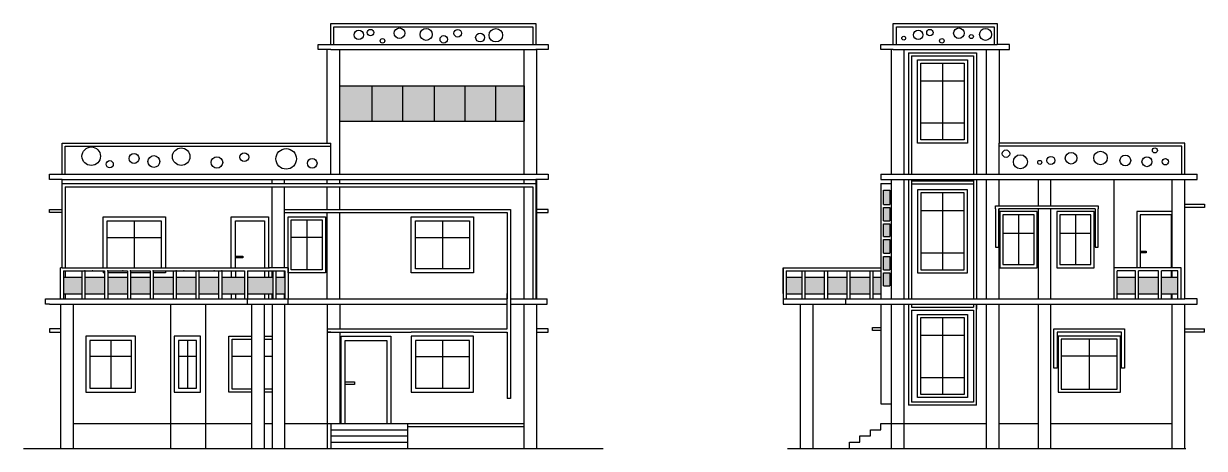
# Model space of a CAD drawing. Header units: millimetres. Extents: x -37331 to 3514287431, y -97281 to -32589.
# Drawn here: x -11512 to 16934, y -42814 to -32589 of the extents above; entities that cross this region are included whole.
import ezdxf

# ---------------------------------------------------------------- set-up
doc = ezdxf.new("R2010")
doc.units = ezdxf.units.MM
doc.header["$LTSCALE"] = 15
for name, color, linetype in [('chajja', 10, 'Continuous'), ('column', 2, 'Continuous'), ('doors', 130, 'Continuous'), ('STEPS', 30, 'Continuous'), ('WHITE', 7, 'Continuous'), ('window', 70, 'Continuous')]:
    doc.layers.add(name, color=color, linetype=linetype)

msp = doc.modelspace()

# ---------------------------------------------------------------- hatches: boundary and pattern name
at = {"layer": 'chajja', "transparency": 33554687}
h = msp.add_hatch(color=256, dxfattribs=at)
h.dxf.hatch_style = 1
h.set_gradient(color1=(0, 0, 255), rotation=51, one_color=1, tint=1, name='CYLINDER')
h.paths.add_polyline_path([(-3114.995, -34088.996), (-3896.828, -34088.996), (-3896.828, -34938.996), (-3114.995, -34938.996)])
h.paths.add_polyline_path([(-2374.842, -34088.996), (-3114.982, -34088.996), (-3114.982, -34938.996), (-2374.842, -34938.996)])
h.paths.add_polyline_path([(-1615.715, -34088.996), (-2374.842, -34088.996), (-2374.842, -34938.996), (-1615.715, -34938.996)])
h.paths.add_polyline_path([(-875.575, -34088.996), (-1615.715, -34088.996), (-1615.715, -34938.996), (-875.575, -34938.996)])
h.paths.add_polyline_path([(-135.435, -34088.996), (-875.575, -34088.996), (-875.575, -34938.996), (-135.435, -34938.996)])
h.paths.add_polyline_path([(548.534, -34088.996), (-135.435, -34088.996), (-135.435, -34938.996), (548.534, -34938.996)])
at = {"layer": 'WHITE', "true_color": 0xd19cc7, "transparency": 33554536}
h = msp.add_hatch(dxfattribs=at)
h.set_pattern_fill('ANGLE', color=9, scale=4.5)
h.set_pattern_definition([(0, (736.094, 75), (0, 31.4325), [22.86, -8.5725]), (90, (736.094, 75), (-31.4325, 2e-15), [22.86, -8.5725])])
h.paths.add_polyline_path([(9358.807, -36598.416), (9205.995, -36598.416), (9205.995, -36939.296), (9358.807, -36939.296)])
h.paths.add_polyline_path([(9205.995, -37336.934), (9358.807, -37336.934), (9358.807, -37014.296), (9205.995, -37014.296)])
h.paths.add_polyline_path([(9358.807, -37411.934), (9205.995, -37411.934), (9205.995, -37711.306), (9358.807, -37711.306)])
h.paths.add_polyline_path([(9358.807, -37786.306), (9205.995, -37786.306), (9205.995, -38116.793), (9358.807, -38116.793)])
h.paths.add_polyline_path([(9205.995, -38516.847), (9358.807, -38516.847), (9358.807, -38191.793), (9205.995, -38191.793)])
h.paths.add_polyline_path([(9205.995, -38899.197), (9358.807, -38899.197), (9358.807, -38591.847), (9205.995, -38591.847)])
at = {"layer": 'WHITE', "true_color": 0xd19cc7, "transparency": 33554595}
h = msp.add_hatch(dxfattribs=at)
h.set_pattern_fill('GOST_GLASS', color=9, scale=4.5)
h.paths.add_polyline_path([(-9560.578, -39091.07), (-9560.578, -38691.07), (-10034.953, -38691.07), (-10034.953, -39091.07)])
h.paths.add_polyline_path([(-10109.953, -39091.07), (-10109.953, -38691.07), (-10546.828, -38691.07), (-10546.828, -39091.07)])
h.paths.add_polyline_path([(-9011.203, -39091.07), (-9011.203, -38691.07), (-9485.578, -38691.07), (-9485.578, -39091.07)])
h.paths.add_polyline_path([(-8461.828, -38691.07), (-8936.203, -38691.07), (-8936.203, -39091.07), (-8461.828, -39091.07)])
h.paths.add_polyline_path([(-8386.828, -39091.07), (-7912.453, -39091.07), (-7912.453, -38691.07), (-8386.828, -38691.07)])
h.paths.add_polyline_path([(-7363.078, -39091.07), (-7363.078, -38691.07), (-7837.453, -38691.07), (-7837.453, -39091.07)])
h.paths.add_polyline_path([(-6813.703, -39091.07), (-6813.703, -38691.07), (-7288.078, -38691.07), (-7288.078, -39091.07)])
h.paths.add_polyline_path([(-6189.328, -38691.07), (-6738.703, -38691.07), (-6738.703, -39091.07), (-6189.328, -39091.07)])
h.paths.add_polyline_path([(-5508.604, -39091.07), (-5508.604, -38691.07), (-6114.328, -38691.07), (-6114.328, -39091.07)])
h.paths.add_polyline_path([(-5433.604, -39091.07), (-5216.581, -39091.07), (-5216.581, -38691.07), (-5433.604, -38691.07)])
at = {"layer": 'WHITE', "true_color": 0xd19cc7, "transparency": 33554518}
h = msp.add_hatch(dxfattribs=at)
h.set_pattern_fill('GOST_GLASS', color=9, scale=4.6)
h.set_pattern_definition([(45, (736.094, 75), (39.032294, 0), [23, -32.2]), (45, (745.852, 75), (39.032294, 0), [9.2, -46]), (45, (736.094, 84.758), (39.032294, 0), [9.2, -46])])
h.paths.add_polyline_path([(7241.902, -38691.066), (6861.902, -38691.066), (6861.902, -39091.066), (7241.902, -39091.066)])
h.paths.add_polyline_path([(7785.533, -39091.066), (7785.533, -38691.066), (7316.902, -38691.066), (7316.902, -39091.066)])
h.paths.add_polyline_path([(8324.555, -39091.066), (8324.555, -38691.066), (7860.533, -38691.066), (7860.533, -39091.066)])
h.paths.add_polyline_path([(8880.689, -39091.066), (8880.689, -38691.066), (8399.555, -38691.066), (8399.555, -39091.066)])
h.paths.add_polyline_path([(8955.689, -39091.066), (9138.508, -39091.066), (9138.508, -38691.066), (8955.689, -38691.066)])
h.paths.add_polyline_path([(14832.353, -38691.066), (14832.353, -39091.066), (15275.043, -39091.066), (15275.043, -38691.066)])
h.paths.add_polyline_path([(15350.043, -38691.066), (15350.043, -39091.066), (15829.074, -39091.066), (15829.074, -38691.066)])
h.paths.add_polyline_path([(15904.074, -38691.066), (15904.074, -39091.066), (16296.008, -39091.066), (16296.008, -38691.066)])

# ---------------------------------------------------------------- linework, layer by layer
at = {"layer": 'chajja'}
for p, q in [((9805.282, -33288.996), (11443.384, -33288.996)), ((9805.282, -33288.996), (9805.282, -36213.996)), ((9874.333, -33363.996), (11374.333, -33363.996)), ((9874.333, -33363.996), (9874.333, -36213.996)), ((11374.333, -33363.996), (11374.333, -36213.996)), ((11443.384, -33288.996), (11443.384, -36213.996)), ((-10584.328, -38463.996), (-10584.328, -36338.996)), ((826.872, -36338.996), (826.872, -39213.996)), ((9805.282, -36338.996), (9805.282, -39213.996)), ((9874.333, -36338.996), (9874.333, -36413.996)), ((9874.333, -36363.996), (9874.333, -39213.996)), ((9874.333, -36371.074), (11374.333, -36371.074)), ((11374.333, -36338.996), (11374.333, -36413.996)), ((11374.333, -36363.996), (11374.333, -39213.996)), ((11443.384, -36338.996), (11443.384, -39213.996)), ((-10584.328, -36438.996), (826.872, -36438.996)), ((-10509.328, -36513.996), (751.872, -36513.996)), ((-10509.328, -36513.996), (-10509.328, -38463.996)), ((751.872, -36513.996), (751.872, -39213.996)), ((9138.508, -36438.996), (9389.47, -36438.996)), ((9138.508, -36438.996), (9138.508, -39213.996)), ((9874.333, -36446.074), (11374.333, -36446.074)), ((11904.754, -37051.113), (11904.754, -36976.113)), ((11904.754, -36976.113), (14276.364, -36976.113)), ((14276.364, -36976.113), (14376.364, -36976.113)), ((14376.364, -36976.113), (14376.364, -37051.113)), ((16458.508, -36938.996), (16933.508, -36938.996)), ((16933.508, -36938.996), (16933.508, -37013.996)), ((-10884.328, -37138.996), (-10884.328, -37063.996)), ((-10884.328, -37063.996), (-10584.328, -37063.996)), ((-10584.328, -37138.996), (-10884.328, -37138.996)), ((-5226.598, -37063.996), (141.112, -37063.996)), ((-5226.598, -37138.996), (-3881.788, -37138.996)), ((-3881.788, -37138.996), (-2173.128, -37138.996)), ((-2173.128, -37138.996), (-673.128, -37138.996)), ((-673.128, -37138.996), (141.112, -37138.996)), ((141.112, -37063.996), (216.112, -37063.996)), ((141.112, -37138.996), (141.112, -39213.996)), ((216.112, -37063.996), (216.112, -37078.222)), ((216.112, -37067.664), (216.112, -37163.996)), ((216.112, -37163.996), (216.112, -39213.996)), ((1126.872, -37063.996), (848.534, -37063.996)), ((848.534, -37138.996), (1126.872, -37138.996)), ((1126.872, -37138.996), (1126.872, -37063.996)), ((11904.754, -37051.113), (11904.754, -37969.889)), ((12004.754, -37051.113), (11979.754, -37051.113)), ((11979.754, -37969.889), (11979.754, -37051.113)), ((14301.364, -37051.113), (12004.754, -37051.113)), ((14301.364, -37051.113), (14301.364, -37969.889)), ((14376.364, -37969.889), (14376.364, -37051.113)), ((16933.508, -37013.996), (16458.508, -37013.996)), ((11904.754, -37969.889), (11979.754, -37969.889)), ((14301.364, -37969.889), (14376.364, -37969.889)), ((-10509.328, -38538.996), (-10509.328, -38691.07)), ((-10509.328, -39091.07), (-10509.328, -39213.996)), ((141.112, -39938.996), (141.112, -39088.996)), ((216.112, -39088.996), (216.112, -41613.996)), ((9138.508, -39338.996), (9138.508, -41738.996)), ((9805.282, -39338.996), (9805.282, -41774.837)), ((9874.333, -39338.996), (9874.333, -39413.996)), ((9874.333, -39413.996), (11374.333, -39413.996)), ((9874.333, -39488.996), (11374.333, -39488.996)), ((9874.333, -39488.996), (9874.333, -41699.837)), ((11374.333, -39338.996), (11374.333, -39413.996)), ((11374.333, -39488.996), (11374.333, -41699.837)), ((11443.384, -41774.837), (11443.384, -39338.996)), ((11443.384, -39338.996), (11443.384, -39463.996)), ((-10612.666, -39938.996), (-10884.326, -39938.996)), ((-10884.326, -39938.996), (-10884.326, -40013.996)), ((-10884.326, -40013.996), (-10612.666, -40013.996)), ((-4196.828, -39938.996), (-4112.12, -39938.996)), ((-4196.828, -40013.996), (-4112.12, -40013.996)), ((-4112.12, -40013.996), (-4196.828, -40013.996)), ((-4112.12, -39938.996), (-3962.12, -39938.996)), ((-4112.12, -40013.996), (-2762.12, -40013.996)), ((-3962.12, -39938.996), (141.112, -39938.996)), ((-2762.12, -40013.996), (-2173.128, -40013.996)), ((-673.128, -40013.996), (-2173.128, -40013.996)), ((-673.128, -40013.996), (141.112, -40013.996)), ((141.112, -40013.996), (141.112, -41613.996)), ((141.112, -40038.996), (141.112, -40013.996)), ((1126.872, -39938.996), (848.534, -39938.996)), ((848.534, -40013.996), (1126.872, -40013.996)), ((1126.872, -40013.996), (1126.872, -39938.996)), ((8938.508, -39976.496), (8938.508, -39901.496)), ((8938.508, -39901.496), (9138.508, -39901.496)), ((9138.508, -39976.496), (8938.508, -39976.496)), ((16458.508, -39938.996), (16933.508, -39938.996)), ((16933.508, -40013.996), (16458.508, -40013.996)), ((16933.508, -40013.996), (16933.508, -39938.996)), ((216.112, -41613.996), (141.112, -41613.996)), ((9136.133, -41738.996), (9389.47, -41738.996)), ((11443.384, -41774.837), (9805.282, -41774.837)), ((11374.333, -41699.837), (9874.333, -41699.837))]:
    msp.add_line(p, q, dxfattribs=at)
msp.add_lwpolyline([(13308.761, -40013.996), (13308.761, -39938.996), (14908.761, -39938.996), (15008.761, -39938.996), (15008.761, -40013.996), (15008.761, -40880.849), (14933.761, -40880.849), (14933.761, -40013.996), (13408.761, -40013.996), (13383.761, -40013.996), (13383.761, -40880.849), (13308.761, -40880.849)], close=True, dxfattribs=at)
at = {"layer": 'column'}
for p, q in [((-4196.828, -35463.996), (-4196.828, -33213.996)), ((-3896.828, -36213.996), (-3896.828, -33213.996)), ((548.534, -34088.996), (548.534, -33213.996)), ((848.534, -36213.996), (848.534, -33213.996)), ((9389.47, -33213.996), (9389.47, -36213.996)), ((9689.47, -33213.996), (9689.47, -36213.996)), ((11686.133, -36213.996), (11686.133, -33213.996)), ((11986.133, -33213.996), (11986.133, -35463.996)), ((548.534, -34938.996), (548.534, -34088.996)), ((548.534, -36213.996), (548.534, -34938.996)), ((11986.133, -36213.996), (11986.133, -35463.996)), ((-5526.598, -36438.996), (-5526.598, -36338.996)), ((-5226.598, -36438.996), (-5226.598, -36338.996)), ((-4196.828, -36438.996), (-4196.828, -36338.996)), ((-3896.828, -36438.996), (-3896.828, -36338.996)), ((548.534, -36438.996), (548.534, -36338.996)), ((848.534, -39213.996), (848.534, -36338.996)), ((9389.47, -36338.996), (9389.47, -39213.996)), ((9689.47, -36338.996), (9689.47, -39213.996)), ((11686.133, -39213.996), (11686.133, -36338.996)), ((11986.133, -36976.113), (11986.133, -36338.996)), ((12936.901, -36976.113), (12936.901, -36338.996)), ((13236.901, -36976.113), (13236.901, -36338.996)), ((16158.508, -38463.996), (16158.508, -36338.996)), ((16458.508, -39213.996), (16458.508, -36338.996)), ((-5526.598, -38463.996), (-5526.598, -36513.996)), ((-5226.598, -38463.996), (-5226.598, -36513.996)), ((-4196.828, -37063.996), (-4196.828, -36513.996)), ((-3896.828, -37063.996), (-3896.828, -36513.996)), ((548.534, -39213.996), (548.534, -36513.996)), ((-4196.828, -39213.996), (-4196.828, -37138.996)), ((-3896.828, -39213.996), (-3896.828, -37138.996)), ((11986.133, -37969.889), (11986.133, -37051.113)), ((12936.901, -39213.996), (12936.901, -37051.113)), ((13236.901, -39213.996), (13236.901, -37051.113)), ((11986.133, -39213.996), (11986.133, -37969.889)), ((-5526.598, -38691.07), (-5526.598, -38538.996)), ((-5226.598, -38691.07), (-5226.598, -38538.996)), ((16158.508, -38691.066), (16158.508, -38538.996)), ((-5526.598, -39213.996), (-5526.598, -39090.128)), ((-5226.598, -39213.996), (-5226.598, -39086.052)), ((16158.508, -39213.996), (16158.508, -39091.066)), ((-10612.666, -42813.996), (-10612.666, -39338.996)), ((-10312.666, -42813.996), (-10312.666, -39338.996)), ((-6010.812, -42813.996), (-6010.812, -39338.996)), ((-5710.812, -42813.996), (-5710.812, -39338.996)), ((-5526.598, -39338.996), (-5526.598, -42813.996)), ((-5226.598, -39338.996), (-5226.598, -42813.996)), ((-4196.828, -39338.996), (-4196.828, -42813.996)), ((-3896.828, -39338.996), (-3896.828, -39938.996)), ((548.534, -42813.996), (548.534, -39338.996)), ((848.534, -42813.996), (848.534, -39338.996)), ((7199.204, -39338.996), (7199.204, -42813.996)), ((7499.204, -39338.996), (7499.204, -42813.996)), ((9389.47, -39338.996), (9389.47, -42813.996)), ((9689.47, -39338.996), (9689.47, -42813.996)), ((11686.133, -42813.996), (11686.133, -39338.996)), ((11986.133, -42813.996), (11986.133, -39338.996)), ((12936.901, -42813.996), (12936.901, -39338.996)), ((13236.901, -42813.996), (13236.901, -39338.996)), ((16158.508, -42813.996), (16158.508, -39338.996)), ((16458.508, -42813.996), (16458.508, -39338.996)), ((-3896.828, -40013.996), (-3896.828, -42213.996))]:
    msp.add_line(p, q, dxfattribs=at)
at = {"layer": 'doors'}
for p, q in [((16158.508, -37113.996), (15308.508, -37113.996)), ((15308.508, -37113.996), (15308.508, -38463.996)), ((16133.508, -37188.996), (15383.508, -37188.996)), ((15383.508, -37188.996), (15383.508, -38463.996)), ((16133.508, -37188.996), (16133.508, -38463.996)), ((15383.508, -38069.743), (15533.303, -38069.743)), ((15533.303, -38105.603), (15383.508, -38105.603)), ((15533.303, -38069.743), (15533.303, -38105.603)), ((-6510.048, -38538.996), (-6510.048, -38691.07)), ((-6410.048, -38538.996), (-6410.048, -38691.07)), ((-5710.048, -38538.996), (-5710.048, -38691.07)), ((-5610.048, -38538.996), (-5610.048, -38691.07)), ((16133.508, -38538.996), (16133.508, -38691.066)), ((-6510.048, -39091.07), (-6510.048, -39213.996)), ((-6410.048, -39091.07), (-6410.048, -39213.996)), ((-5710.048, -39091.07), (-5710.048, -39213.996)), ((-5610.048, -39091.07), (-5610.048, -39213.996)), ((16133.508, -39091.066), (16133.508, -39213.996)), ((-3862.12, -42213.996), (-3862.12, -40113.996)), ((-3862.12, -40113.996), (-2662.12, -40113.996)), ((-2662.12, -40113.996), (-2662.12, -42213.996))]:
    msp.add_line(p, q, dxfattribs=at)
for points in [[(-6510.048, -38463.996), (-6510.048, -37238.996), (-5610.048, -37238.996), (-5610.048, -38463.996)], [(-6410.048, -38463.996), (-6410.048, -37338.996), (-5710.048, -37338.996), (-5710.048, -38463.996)], [(-3762.12, -42213.996), (-3762.12, -40213.996), (-2762.12, -40213.996), (-2762.12, -42213.996)]]:
    msp.add_lwpolyline(points, dxfattribs=at)
for points in [[(-6410.048, -38190.724), (-6228.374, -38190.724), (-6228.374, -38228.03), (-6410.048, -38228.03)], [(-3762.12, -41213.996), (-3537.283, -41213.996), (-3537.283, -41273.285), (-3762.12, -41273.285)]]:
    msp.add_lwpolyline(points, close=True, dxfattribs=at)
at = {"layer": 'STEPS'}
for p, q in [((-4112.12, -42213.996), (-4112.12, -42813.996)), ((-4112.12, -42213.996), (-2266.625, -42213.996)), ((-4112.12, -42363.996), (-2266.625, -42363.996)), ((-2266.625, -42213.996), (-2266.625, -42813.996)), ((-2266.625, -42288.996), (548.534, -42288.996)), ((8886.133, -42513.996), (8886.133, -42363.996)), ((8886.133, -42363.996), (9136.133, -42363.996)), ((9136.133, -42363.996), (9136.133, -42213.996)), ((-4112.12, -42513.996), (-2266.625, -42513.996)), ((-4112.12, -42663.996), (-2266.625, -42663.996)), ((8386.133, -42813.996), (8386.133, -42663.996)), ((8386.133, -42663.996), (8636.133, -42663.996)), ((8636.133, -42663.996), (8636.133, -42513.996)), ((8636.133, -42513.996), (8886.133, -42513.996))]:
    msp.add_line(p, q, dxfattribs=at)
at = {"layer": 'WHITE'}
for p, q in [((-4412.12, -33138.996), (-4412.12, -33088.996)), ((-4412.12, -33088.996), (826.872, -33088.996)), ((-4412.12, -33213.996), (-4412.12, -33138.996)), ((-4112.12, -33213.996), (-4412.12, -33213.996)), ((-4112.12, -33213.996), (826.872, -33213.996)), ((826.872, -33088.996), (1126.872, -33088.996)), ((1126.872, -33213.996), (826.872, -33213.996)), ((1126.872, -33088.996), (1126.872, -33213.996)), ((9138.508, -33213.996), (9138.508, -33088.996)), ((9138.508, -33088.996), (9438.508, -33088.996)), ((9438.508, -33213.996), (9138.508, -33213.996)), ((9438.508, -33088.996), (11940.968, -33088.996)), ((9438.508, -33213.996), (11940.968, -33213.996)), ((12240.968, -33088.996), (11940.968, -33088.996)), ((11940.968, -33213.996), (12240.968, -33213.996)), ((12240.968, -33213.996), (12240.968, -33088.996)), ((-3896.828, -34088.996), (548.534, -34088.996)), ((-3896.828, -34938.996), (-3896.828, -34088.996)), ((-3114.995, -34938.996), (-3114.995, -34088.996)), ((-3114.982, -34938.996), (-3114.982, -34088.996)), ((-2374.842, -34938.996), (-2374.842, -34088.996)), ((-2374.842, -34938.996), (-2374.842, -34088.996)), ((-2374.842, -34938.996), (-2374.842, -34088.996)), ((-1615.715, -34938.996), (-1615.715, -34088.996)), ((-875.575, -34938.996), (-875.575, -34088.996)), ((-135.435, -34938.996), (-135.435, -34088.996)), ((548.534, -34088.996), (548.534, -34938.996)), ((-3896.828, -34938.996), (548.534, -34938.996)), ((-4112.12, -36213.996), (-4112.12, -35463.996)), ((-10884.328, -36338.996), (-10884.328, -36213.996)), ((-10884.328, -36213.996), (826.872, -36213.996)), ((-10584.328, -36338.996), (-10884.328, -36338.996)), ((-10584.328, -36338.996), (826.872, -36338.996)), ((826.872, -36213.996), (1126.872, -36213.996)), ((1126.872, -36338.996), (826.872, -36338.996)), ((1126.872, -36213.996), (1126.872, -36338.996)), ((9138.508, -36213.996), (9956.282, -36213.996)), ((9138.508, -36213.996), (9138.508, -36338.996)), ((9138.508, -36338.996), (9956.282, -36338.996)), ((9874.333, -36213.996), (11374.333, -36213.996)), ((9874.333, -36338.996), (11374.333, -36338.996)), ((11374.333, -36213.996), (16758.508, -36213.996)), ((11374.333, -36338.996), (16758.508, -36338.996)), ((14757.353, -39213.996), (14757.353, -36338.996)), ((16758.508, -36338.996), (16758.508, -36213.996)), ((9205.995, -36939.296), (9358.807, -36939.296)), ((9205.995, -37014.296), (9358.807, -37014.296)), ((9205.995, -37336.934), (9358.807, -37336.934)), ((9205.995, -37411.934), (9358.807, -37411.934)), ((9205.995, -37711.306), (9358.807, -37711.306)), ((9205.995, -37786.306), (9358.807, -37786.306)), ((9205.995, -38116.793), (9358.807, -38116.793)), ((9205.995, -38191.793), (9358.807, -38191.793)), ((-10621.828, -39213.996), (-10621.828, -38463.996)), ((-10584.328, -38463.996), (-10621.828, -38463.996)), ((-10584.328, -38463.996), (-6114.328, -38463.996)), ((-10546.828, -38538.996), (-9560.578, -38538.996)), ((-10546.828, -38538.996), (-10546.828, -39213.996)), ((-10109.953, -38538.996), (-10109.953, -39213.996)), ((-10034.953, -38538.996), (-10034.953, -39213.996)), ((-9560.578, -38538.996), (-9560.578, -39213.996)), ((-9485.578, -38538.996), (-9485.578, -39213.996)), ((-9485.578, -38538.996), (-9011.203, -38538.996)), ((-9011.203, -38538.996), (-9011.203, -39213.996)), ((-8936.203, -38538.996), (-8936.203, -39213.996)), ((-8936.203, -38538.996), (-8461.828, -38538.996)), ((-8461.828, -38538.996), (-8461.828, -39213.996)), ((-8386.828, -38538.996), (-8386.828, -39213.996)), ((-8386.828, -38538.996), (-6189.328, -38538.996)), ((-7912.453, -38538.996), (-7912.453, -39213.996)), ((-7837.453, -38538.996), (-7837.453, -39213.996)), ((-7363.078, -38538.996), (-7363.078, -39213.996)), ((-7288.078, -38538.996), (-7288.078, -39213.996)), ((-6813.703, -38538.996), (-6813.703, -39213.996)), ((-6738.703, -38538.996), (-6738.703, -39213.996)), ((-6189.328, -38538.996), (-6189.328, -39213.996)), ((-6114.328, -38463.996), (-5584.328, -38463.996)), ((-6114.328, -38538.996), (-6114.328, -39213.996)), ((-6114.328, -38538.996), (-5508.604, -38538.996)), ((-5725.628, -38538.996), (-5216.581, -38538.996)), ((-5141.581, -38463.996), (-5584.328, -38463.996)), ((-5508.604, -38538.996), (-5508.604, -39213.996)), ((-5433.604, -38538.996), (-5433.604, -39213.996)), ((-5216.581, -38538.996), (-5216.581, -39213.996)), ((-5141.581, -38463.996), (-5141.581, -39213.996)), ((6786.902, -38463.996), (6786.902, -39338.996)), ((6786.902, -39088.996), (6786.902, -38463.996)), ((6786.902, -38463.996), (6861.902, -38463.996)), ((6861.902, -38463.996), (9138.508, -38463.996)), ((6861.902, -38538.996), (6861.902, -39213.996)), ((6861.902, -38538.996), (9138.508, -38538.996)), ((7241.902, -39213.996), (7241.902, -38538.996)), ((7316.902, -39213.996), (7316.902, -38538.996)), ((7785.533, -39213.996), (7785.533, -38538.996)), ((7860.533, -39213.996), (7860.533, -38538.996)), ((8324.555, -39213.996), (8324.555, -38538.996)), ((8399.555, -39213.996), (8399.555, -38538.996)), ((8880.689, -39213.996), (8880.689, -38538.996)), ((8955.689, -39213.996), (8955.689, -38538.996)), ((9205.995, -38516.847), (9358.807, -38516.847)), ((9205.995, -38591.847), (9358.807, -38591.847)), ((16371.008, -38463.996), (14757.353, -38463.996)), ((14832.353, -39213.996), (14832.353, -38538.996)), ((15275.043, -38538.996), (14832.353, -38538.996)), ((15275.043, -39213.996), (15275.043, -38538.996)), ((15350.043, -39213.996), (15350.043, -38538.996)), ((15829.074, -38538.996), (15350.043, -38538.996)), ((15829.074, -39213.996), (15829.074, -38538.996)), ((16296.008, -38538.996), (15904.074, -38538.996)), ((15904.074, -39213.996), (15904.074, -38538.996)), ((16296.008, -39213.996), (16296.008, -38538.996)), ((16371.008, -39213.996), (16371.008, -38463.996)), ((-10546.828, -38691.07), (-10109.953, -38691.07)), ((-10034.953, -38691.07), (-9560.578, -38691.07)), ((-9485.578, -38691.07), (-9011.203, -38691.07)), ((-8936.203, -38691.07), (-8461.828, -38691.07)), ((-8386.828, -38691.07), (-7912.453, -38691.07)), ((-7837.453, -38691.07), (-7363.078, -38691.07)), ((-7288.078, -38691.07), (-6813.703, -38691.07)), ((-6738.703, -38691.07), (-6189.328, -38691.07)), ((-6114.328, -38691.07), (-5508.604, -38691.07)), ((-5433.604, -38691.07), (-5216.581, -38691.07)), ((6861.902, -38691.066), (7241.902, -38691.066)), ((7316.902, -38691.066), (7785.533, -38691.066)), ((7860.533, -38691.066), (8324.555, -38691.066)), ((8399.555, -38691.066), (8880.689, -38691.066)), ((8955.689, -38691.066), (9138.508, -38691.066)), ((9205.995, -38899.197), (9358.807, -38899.197)), ((14832.353, -38691.066), (15275.043, -38691.066)), ((15350.043, -38691.066), (15829.074, -38691.066)), ((15904.074, -38691.066), (16296.008, -38691.066)), ((-10984.328, -39338.996), (-10984.328, -39213.996)), ((-10984.328, -39213.996), (-10884.328, -39213.996)), ((-10884.328, -39213.996), (141.112, -39213.996)), ((-10546.828, -39091.07), (-10109.953, -39091.07)), ((-10034.953, -39091.07), (-9560.578, -39091.07)), ((-9485.578, -39091.07), (-9011.203, -39091.07)), ((-8936.203, -39091.07), (-8461.828, -39091.07)), ((-8386.828, -39091.07), (-7912.453, -39091.07)), ((-7837.453, -39091.07), (-7363.078, -39091.07)), ((-7288.078, -39091.07), (-6813.703, -39091.07)), ((-6738.703, -39091.07), (-6189.328, -39091.07)), ((-6114.328, -39088.996), (-6114.328, -39213.996)), ((-6114.328, -39091.07), (-5508.604, -39091.07)), ((-6114.328, -39338.996), (-6114.328, -39213.996)), ((-5433.604, -39091.07), (-5216.581, -39091.07)), ((-5141.581, -39088.996), (-5141.581, -39213.996)), ((-5141.581, -39338.996), (-5141.581, -39213.996)), ((216.112, -39213.996), (1103.739, -39213.996)), ((1103.739, -39338.996), (1103.739, -39213.996)), ((6786.902, -39213.996), (9956.282, -39213.996)), ((6861.902, -39091.066), (7241.902, -39091.066)), ((7316.902, -39091.066), (7785.533, -39091.066)), ((7860.533, -39091.066), (8324.555, -39091.066)), ((8289.652, -39213.996), (8289.652, -39338.996)), ((8399.555, -39091.066), (8880.689, -39091.066)), ((8955.689, -39091.066), (9138.508, -39091.066)), ((9956.282, -39213.996), (11594.384, -39213.996)), ((11594.384, -39213.996), (16458.508, -39213.996)), ((14832.353, -39091.066), (15275.043, -39091.066)), ((15350.043, -39091.066), (15829.074, -39091.066)), ((15904.074, -39091.066), (16296.008, -39091.066)), ((16758.508, -39213.996), (16458.508, -39213.996)), ((16758.508, -39338.996), (16758.508, -39213.996)), ((-10884.328, -39338.996), (-10984.328, -39338.996)), ((-10884.328, -39338.996), (-10584.328, -39338.996)), ((-10584.328, -39338.996), (141.112, -39338.996)), ((-7967.881, -42813.996), (-7967.881, -39338.996)), ((-7118.266, -42813.996), (-7118.266, -39338.996)), ((216.112, -39338.996), (826.872, -39338.996)), ((826.872, -39338.996), (1103.739, -39338.996)), ((6786.902, -39338.996), (9956.282, -39338.996)), ((9956.282, -39338.996), (11594.384, -39338.996)), ((11594.384, -39338.996), (16458.508, -39338.996)), ((16458.508, -39338.996), (16758.508, -39338.996)), ((-10312.666, -42213.996), (-6010.812, -42213.996)), ((-5710.812, -42213.996), (-5526.598, -42213.996)), ((-5226.598, -42213.996), (548.534, -42213.996)), ((9136.133, -42213.996), (11686.133, -42213.996)), ((11986.133, -42213.996), (12936.901, -42213.996)), ((13236.901, -42213.996), (16158.508, -42213.996)), ((-11511.573, -42813.996), (2452.076, -42813.996)), ((6886.902, -42813.996), (7435.665, -42813.996)), ((7435.665, -42813.996), (16458.508, -42813.996)), ((16458.508, -42813.996), (16483.508, -42813.996))]:
    msp.add_line(p, q, dxfattribs=at)
for points in [[(-4112.12, -33088.996), (-4112.12, -32588.996), (826.872, -32588.996), (826.872, -33088.996)], [(-4037.12, -33088.996), (-4037.12, -32663.996), (751.872, -32663.996), (751.872, -33088.996)], [(9438.508, -33088.996), (9438.508, -32588.996), (11940.968, -32588.996), (11940.968, -33088.996)], [(9513.508, -33088.996), (9513.508, -32663.996), (11865.968, -32663.996), (11865.968, -33088.996)], [(-10584.328, -36213.996), (-10584.328, -35463.996), (-4112.12, -35463.996)], [(-10509.328, -36213.996), (-10509.328, -35538.996), (-4112.12, -35538.996)], [(16464.374, -36213.996), (16464.374, -35463.996), (11986.133, -35463.996)], [(16389.374, -36213.996), (16389.374, -35538.996), (11986.133, -35538.996)], [(9205.995, -36939.296), (9205.995, -36598.416), (9358.807, -36598.416), (9358.807, -36939.296)], [(9205.995, -37336.934), (9205.995, -37014.296)], [(9358.807, -37014.296), (9358.807, -37336.934)], [(9205.995, -37711.306), (9205.995, -37411.934)], [(9358.807, -37411.934), (9358.807, -37711.306)], [(9205.995, -38116.793), (9205.995, -37786.306)], [(9358.807, -37786.306), (9358.807, -38116.793)], [(9205.995, -38516.847), (9205.995, -38191.793)], [(9358.807, -38191.793), (9358.807, -38516.847)], [(9205.995, -38899.197), (9205.995, -38591.847)], [(9358.807, -38591.847), (9358.807, -38899.197)]]:
    msp.add_lwpolyline(points, dxfattribs=at)
for centre, radius in [((-2456.198, -32819.291), 127), ((-1814.076, -32847.482), 144.642), ((-134.799, -32868.638), 162.311), ((11019.429, -32819.291), 127), ((11661.552, -32847.482), 144.642), ((-3436.974, -32861.586), 112.927), ((-3154.699, -32805.188), 77.573), ((-2865.43, -33002.59), 54.845), ((-1390.728, -32967.347), 89.757), ((-1052.075, -32819.291), 91.732), ((-515.8, -32925.036), 105.848), ((9689.624, -32939.28), 45.883), ((10038.654, -32861.586), 112.927), ((10320.928, -32805.188), 77.573), ((10610.197, -33002.59), 54.845), ((11318.552, -32900.244), 48.919), ((-9882.124, -35781.39), 223.082), ((-8851.624, -35834.473), 120.15), ((-8373.561, -35908.78), 142.677), ((-7714.934, -35792.01), 210.229), ((-6854.421, -35930.003), 138.131), ((-6195.751, -35802.63), 106.231), ((-5186.488, -35845.093), 247.85), ((-4559.718, -35951.244), 116.85), ((12155.11, -35719.5), 89.126), ((12500.323, -35913.661), 168.563), ((13235.871, -35883.035), 97.497), ((13722.442, -35829.316), 138.936), ((14431.136, -35821.784), 162.472), ((15028.768, -35883.035), 129.996), ((15549.781, -35913.661), 119.145), ((15740.88, -35641.495), 60.047), ((15994.175, -35913.661), 76.619), ((-9435.961, -35972.467), 84.994), ((12966.694, -35929.514), 48.003)]:
    msp.add_circle(centre, radius, dxfattribs=at)
for p in [(-10034.953, -38538.996), (-9851.828, -38538.996), (-9485.578, -38538.996), (-9119.328, -38538.996), (-8936.203, -38538.996), (-8386.828, -38538.996), (-8386.828, -38538.996), (-7837.453, -38538.996), (-7654.328, -38538.996), (-7288.078, -38538.996), (-6921.828, -38538.996), (-6738.703, -38538.996)]:
    msp.add_point(p, dxfattribs=at)
at = {"layer": 'window'}
for p, q in [((10624.333, -33538.996), (10624.333, -35388.996)), ((10099.333, -33965.703), (11149.333, -33965.703)), ((10099.333, -34979.739), (11149.333, -34979.739)), ((10624.333, -36663.996), (10624.333, -38513.996)), ((-2173.128, -38588.996), (-2173.128, -37238.996)), ((-2173.128, -37238.996), (-673.128, -37238.996)), ((-673.128, -37238.996), (-673.128, -38588.996)), ((10099.333, -37090.703), (11149.333, -37090.703)), ((12454.754, -37188.996), (12454.754, -38388.996)), ((13826.364, -37188.996), (13826.364, -38388.996)), ((-8847.128, -37338.996), (-8847.128, -38463.996)), ((-4691.578, -37313.996), (-4691.578, -38513.996)), ((-1423.128, -37338.996), (-1423.128, -38488.996)), ((-9497.128, -37740.096), (-8197.128, -37740.096)), ((-4316.578, -37740.096), (-5066.578, -37740.096)), ((-2073.128, -37740.096), (-773.128, -37740.096)), ((12079.754, -37636.397), (12829.754, -37636.397)), ((13451.364, -37636.397), (14201.364, -37636.397)), ((10099.333, -38104.739), (11149.333, -38104.739)), ((-9597.128, -38538.996), (-9597.128, -38588.996)), ((-9560.578, -38588.996), (-9597.128, -38588.996)), ((-9011.203, -38588.996), (-9485.578, -38588.996)), ((-8461.828, -38588.996), (-8936.203, -38588.996)), ((-8097.128, -38588.996), (-8386.828, -38588.996)), ((-8097.128, -38538.996), (-8097.128, -38588.996)), ((-673.128, -38588.996), (-2173.128, -38588.996)), ((10624.333, -39663.996), (10624.333, -41513.996)), ((10099.333, -40090.703), (11149.333, -40090.703)), ((-9413.138, -40213.996), (-9413.138, -41363.996)), ((-7564.574, -40213.996), (-7564.574, -41363.996)), ((-2173.128, -40113.996), (-2173.128, -41463.996)), ((-673.128, -40113.996), (-2173.128, -40113.996)), ((-1423.128, -40213.996), (-1423.128, -41363.996)), ((-673.128, -41463.996), (-673.128, -40113.996)), ((14158.761, -40188.996), (14158.761, -41388.996)), ((-9913.138, -40592.527), (-8913.138, -40592.527)), ((-7782.772, -40592.527), (-7346.376, -40592.527)), ((-6490.916, -40592.527), (-6010.812, -40592.527)), ((-5710.812, -40592.527), (-5526.598, -40592.527)), ((-2073.128, -40598.623), (-773.128, -40598.623)), ((13483.761, -40585.364), (14833.761, -40585.364)), ((10099.333, -41104.739), (11149.333, -41104.739)), ((-2173.128, -41463.996), (-673.128, -41463.996))]:
    msp.add_line(p, q, dxfattribs=at)
for points in [[(10024.333, -33463.996), (11224.333, -33463.996), (11224.333, -35463.996), (10024.333, -35463.996)], [(10099.333, -33538.996), (11149.333, -33538.996), (11149.333, -35388.996), (10099.333, -35388.996)], [(11224.333, -36588.996), (10024.333, -36588.996), (10024.333, -38588.996), (11224.333, -38588.996)], [(11149.333, -36663.996), (10099.333, -36663.996), (10099.333, -38513.996), (11149.333, -38513.996)], [(-4241.578, -37238.996), (-4241.578, -38588.996), (-5141.578, -38588.996), (-5141.578, -37238.996)], [(12004.754, -38463.996), (12904.754, -38463.996), (12904.754, -37113.996), (12004.754, -37113.996)], [(12079.754, -38388.996), (12829.754, -38388.996), (12829.754, -37188.996), (12079.754, -37188.996)], [(13376.364, -38463.996), (14276.364, -38463.996), (14276.364, -37113.996), (13376.364, -37113.996)], [(13451.364, -38388.996), (14201.364, -38388.996), (14201.364, -37188.996), (13451.364, -37188.996)], [(-4316.578, -37313.996), (-4316.578, -38513.996), (-5066.578, -38513.996), (-5066.578, -37313.996)], [(-773.128, -38488.996), (-2073.128, -38488.996), (-2073.128, -37338.996), (-773.128, -37338.996)], [(10024.333, -41588.996), (10024.333, -39588.996), (11224.333, -39588.996), (11224.333, -41588.996)], [(10099.333, -41513.996), (10099.333, -39663.996), (11149.333, -39663.996), (11149.333, -41513.996)], [(-10013.138, -41463.996), (-8813.138, -41463.996), (-8813.138, -40113.996), (-10013.138, -40113.996)], [(-9913.138, -41363.996), (-8913.138, -41363.996), (-8913.138, -40213.996), (-9913.138, -40213.996)], [(-7246.376, -40113.996), (-7882.772, -40113.996), (-7882.772, -41463.996), (-7246.376, -41463.996)], [(-7346.376, -40213.996), (-7782.772, -40213.996), (-7782.772, -41363.996), (-7346.376, -41363.996)], [(-2073.128, -40213.996), (-2073.128, -41363.996), (-773.128, -41363.996), (-773.128, -40213.996)], [(13408.761, -41463.996), (14908.761, -41463.996), (14908.761, -40113.996), (13408.761, -40113.996)], [(13483.761, -41388.996), (14833.761, -41388.996), (14833.761, -40188.996), (13483.761, -40188.996)]]:
    msp.add_lwpolyline(points, close=True, dxfattribs=at)
for points in [[(-9597.128, -38463.996), (-9597.128, -37238.996), (-8097.128, -37238.996), (-8097.128, -38463.996)], [(-9497.128, -38463.996), (-9497.128, -37338.996), (-8197.128, -37338.996), (-8197.128, -38463.996)], [(-6010.812, -41463.996), (-6565.916, -41463.996), (-6565.916, -40113.996), (-6010.812, -40113.996)], [(-6010.812, -41388.996), (-6490.916, -41388.996), (-6490.916, -40188.996), (-6010.812, -40188.996)], [(-5710.812, -40113.996), (-5526.598, -40113.996)], [(-5710.812, -40188.996), (-5526.598, -40188.996)], [(-5526.598, -41388.996), (-5710.812, -41388.996)], [(-5526.598, -41463.996), (-5710.812, -41463.996)]]:
    msp.add_lwpolyline(points, dxfattribs=at)

doc.saveas('drawing.dxf')
